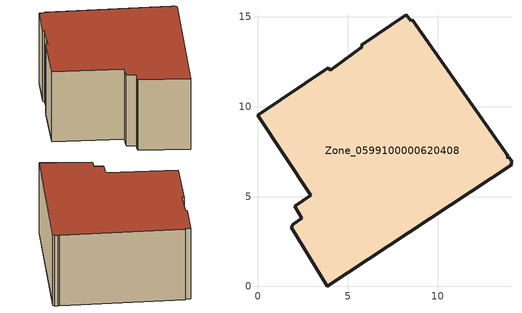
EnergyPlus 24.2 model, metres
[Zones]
Zone_0599100000620408
 floor ground (C_G): 2.05,4.45 2.94,5.08 0,9.54 3.9,12.18 4.01,12.02 4.62,12.48 4.74,12.55 5.81,13.33 5.74,13.42 8.27,15.13 8.5,14.78 8.6,14.84 13.93,7.25 13.84,7.18 14,7.15 14.14,6.95 14.06,6.88 14.13,6.78 3.85,0 1.85,3.31 1.96,3.45 2.44,3.8 z0
 wall outside (C_F): 2.94,5.08 2.05,4.45 2.44,3.8 1.96,3.45 1.85,3.31 3.85,0 14.13,6.78 14.06,6.88 14.14,6.95 14,7.15 13.84,7.18 13.93,7.25 8.6,14.84 8.5,14.78 8.27,15.13 5.74,13.42 5.81,13.33 4.74,12.55 4.62,12.48 4.01,12.02 3.9,12.18 0,9.54 2.94,5.08 z0:5.73
 roof outside (C_R): 1.96,3.45 1.85,3.31 3.85,0 14.13,6.78 14.06,6.88 14.14,6.95 14,7.15 13.84,7.18 13.93,7.25 8.6,14.84 8.5,14.78 8.27,15.13 5.74,13.42 5.81,13.33 4.74,12.55 4.62,12.48 4.01,12.02 3.9,12.18 0,9.54 2.94,5.08 2.05,4.45 2.44,3.8 z5.73
[BUILDING]
Pand.0599100000620408: North Axis=0; Terrain=City; Loads Convergence Tolerance Value=0.04; Temperature Convergence Tolerance Value=0.4; Solar Distribution=FullExterior; Maximum Number of Warmup Days=25; Minimum Number of Warmup Days=1
[Site:Location]
Rotterdam.The.Hague.AP_ZH_NLD Design_Conditions: Latitude=51.96; Longitude=4.45; Time Zone=1; Elevation=-4.5
[SITE:GROUNDTEMPERATURE:BUILDINGSURFACE]
18, 18, 18, 18, 18, 18, 18, 18, 18, 18, 18, 18
[MATERIAL] Thermal Absorptance=0.9; Solar Absorptance=0.7; Visible Absorptance=0.7
Name | Roughness | Thickness | Conductivity | Density | Specific Heat
G.TC.1946 | MediumSmooth | 0.15 | 1 | 540 | 1210
F.TC.1946 | Rough | 0.3 | 0.857143 | 1920 | 840
R.TC.1946 | MediumRough | 0.2 | 0.909091 | 1500 | 1000
[CONSTRUCTION]
C_G: G.TC.1946
C_F: F.TC.1946
C_R: R.TC.1946
[ZONE]
Zone_0599100000620408: Type=1; Multiplier=1; Ceiling Height=Autocalculate; Volume=Autocalculate; Floor Area=autocalculate; Part of Total Floor Area=Yes
[ZONEINFILTRATION:DESIGNFLOWRATE]
Infil_Zone_0599100000620408: Zone or ZoneList or Space or SpaceList=Zone_0599100000620408; Schedule=AlwaysOn; Design Flow Rate Calculation Method=Flow/Area; Flow Rate per Floor Area=0.003; Constant Term Coefficient=1; Temperature Term Coefficient=0; Velocity Term Coefficient=0; Velocity Squared Term Coefficient=0
[HVACTEMPLATE:ZONE:IDEALLOADSAIRSYSTEM]
Zone_0599100000620408: Maximum Heating Supply Air Temperature=50; Minimum Cooling Supply Air Temperature=13; Maximum Heating Supply Air Humidity Ratio=0.0156; Minimum Cooling Supply Air Humidity Ratio=0.0077; Heating Limit=NoLimit; Cooling Limit=NoLimit; Dehumidification Control Type=ConstantSensibleHeatRatio; Cooling Sensible Heat Ratio=0.7; Dehumidification Setpoint=60; Humidification Control Type=None; Humidification Setpoint=30; Outdoor Air Method=None; Outdoor Air Flow Rate per Person=0.00944; Outdoor Air Flow Rate per Zone Floor Area=0; Outdoor Air Flow Rate per Zone=0; Demand Controlled Ventilation Type=None; Outdoor Air Economizer Type=NoEconomizer; Heat Recovery Type=None; Sensible Heat Recovery Effectiveness=0.7; Latent Heat Recovery Effectiveness=0.65
[ZONECONTROL:THERMOSTAT]
ThermostatControl_Zone_0599100000620408: Zone or ZoneList=Zone_0599100000620408; Control Type Schedule=DualSetpointControlType; Control 1=Thermostat_Zone_0599100000620408; Temperature Difference Between Cutout And Setpoint=0
[THERMOSTATSETPOINT:DUALSETPOINT]
Thermostat_Zone_0599100000620408: Heating Setpoint Temperature Schedule=HeatingSetpoint_Zone_0599100000620408; Cooling Setpoint Temperature Schedule=CoolingSetpoint_Zone_0599100000620408
[SCHEDULE:COMPACT]
HeatingSetpoint_Zone_0599100000620408: Through: 12/31, For: AllDays, Until: 24:00, 21
CoolingSetpoint_Zone_0599100000620408: Through: 12/31, For: AllDays, Until: 24:00, 24
DualSetpointControlType: Through: 12/31, For: AllDays, Until: 24:00, 4
AlwaysOn: Through: 12/31, For: AllDays, Until: 24:00, 1
